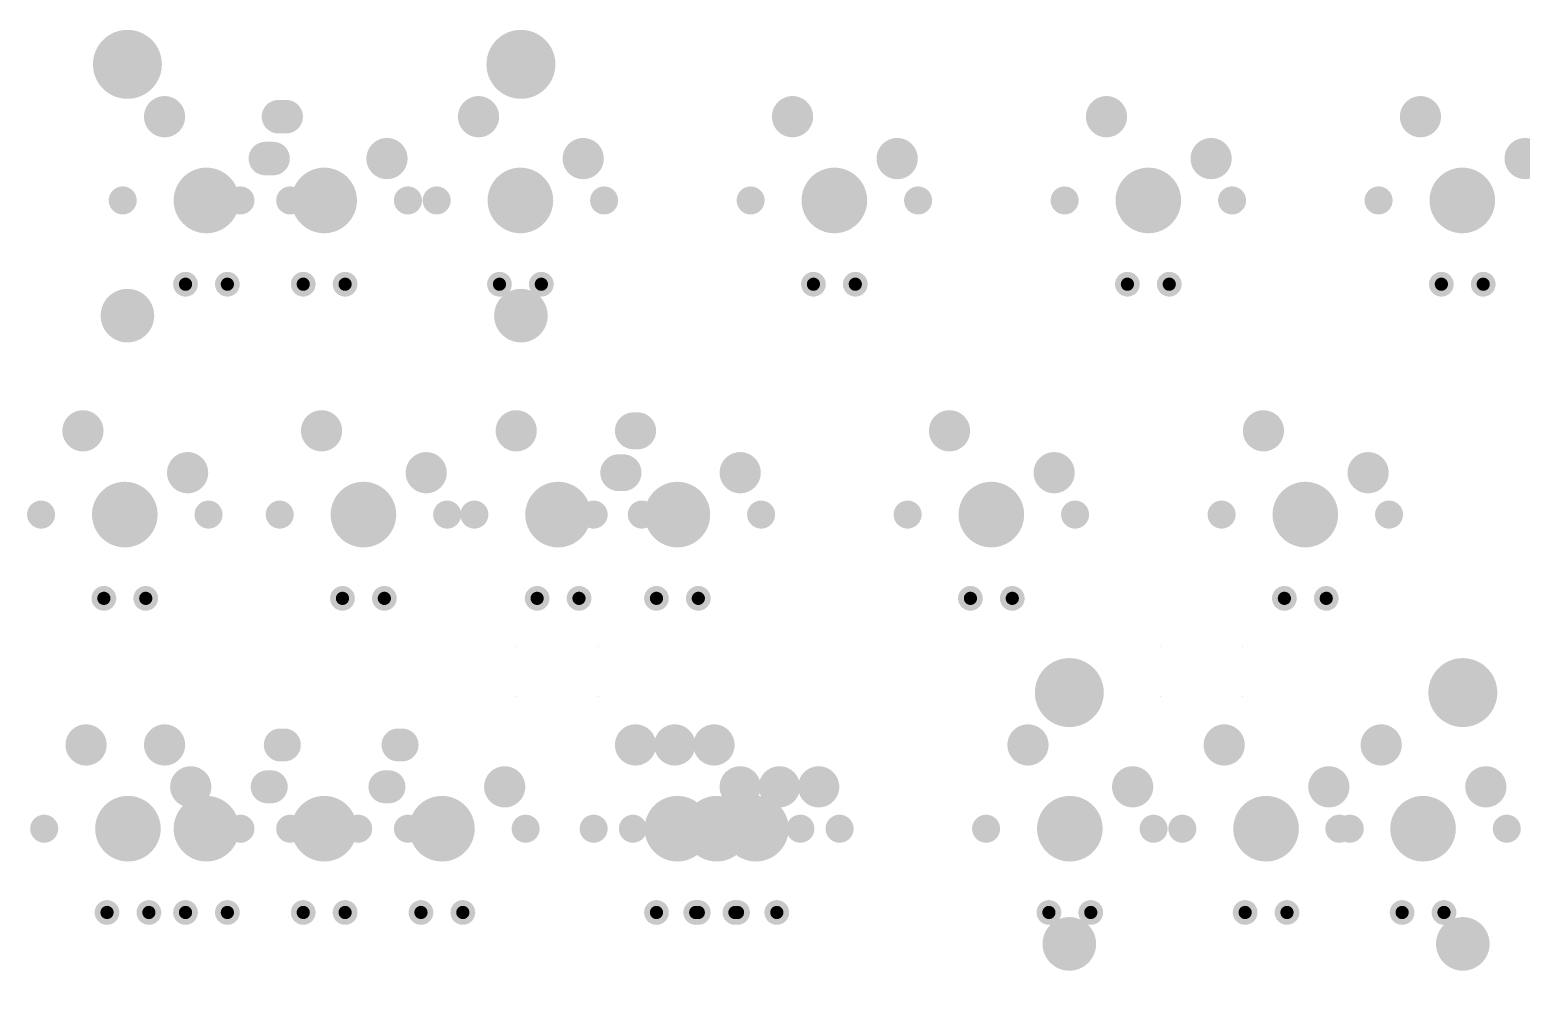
# Model space of a CAD drawing. Extents: x 623 to 925, y 1388 to 1504.
# Drawn here: x 682.2 to 772.6, y 1388.1 to 1446.1 of the extents above; entities that cross this region are included whole.
import ezdxf

# ---------------------------------------------------------------- set-up
doc = ezdxf.new("R2010")
doc.units = 0
doc.layers.get('0').update_dxf_attribs({"linetype": 'CONTINUOUS'})
for name, color, linetype in [('BOTTOMSOLDER', 6, 'CONTINUOUS'), ('KEEPOUTLAYER', 6, 'CONTINUOUS'), ('PADHOLELAYER', 156, 'CONTINUOUS')]:
    doc.layers.add(name, color=color, linetype=linetype)

# ---------------------------------------------------------------- blocks, each defined once
blk = doc.blocks.new('MX1UP__7')
at = {"layer": 'BOTTOMSOLDER'}
for points, const_width in [([(-1.645, 5.08, 1), (-0.895, 5.08, 1)], 0.75), ([(0.895, 5.08, 1), (1.645, 5.08, 1)], 0.75), ([(-0.995, 0, 1), (0.995, 0, 1)], 1.99), ([(-5.505, 0, 1), (-4.655, 0, 1)], 0.85), ([(4.655, 0, 1), (5.505, 0, 1)], 0.85), ([(-4.435, -2.54, 1), (-3.185, -2.54, 1)], 1.25), ([(1.798, -5.08, 1), (2.814, -5.08, 1)], 1.016), ([(2.266, -5.08, 1), (3.282, -5.08, 1)], 1.016)]:
    blk.add_lwpolyline(points, format="xyb", close=True, dxfattribs=dict(at, const_width=const_width))
at = {"layer": 'BOTTOMSOLDER', "const_width": 2.032}
blk.add_lwpolyline([(2.774, -5.08), (2.306, -5.08)], dxfattribs=at)
at = {"layer": 'PADHOLELAYER'}
for points, const_width in [([(-1.47, 5.08, 1), (-1.07, 5.08, 1)], 0.4), ([(1.07, 5.08, 1), (1.47, 5.08, 1)], 0.4), ([(-0.995, 0, 1), (0.995, 0, 1)], 1.99), ([(-5.505, 0, 1), (-4.655, 0, 1)], 0.85), ([(4.655, 0, 1), (5.505, 0, 1)], 0.85), ([(-4.185, -2.54, 1), (-3.435, -2.54, 1)], 0.751), ([(2.165, -5.08, 1), (2.915, -5.08, 1)], 0.751)]:
    blk.add_lwpolyline(points, format="xyb", close=True, dxfattribs=dict(at, const_width=const_width))
blk = doc.blocks.new('MX1UP__9')
at = {"layer": 'BOTTOMSOLDER'}
for points, const_width in [([(-1.645, 5.08, 1), (-0.895, 5.08, 1)], 0.75), ([(0.895, 5.08, 1), (1.645, 5.08, 1)], 0.75), ([(-0.995, 0, 1), (0.995, 0, 1)], 1.99), ([(-5.505, 0, 1), (-4.655, 0, 1)], 0.85), ([(4.655, 0, 1), (5.505, 0, 1)], 0.85), ([(-4.435, -2.54, 1), (-3.185, -2.54, 1)], 1.25), ([(1.915, -5.08, 1), (2.911, -5.08, 1)], 0.996), ([(2.169, -5.08, 1), (3.165, -5.08, 1)], 0.996)]:
    blk.add_lwpolyline(points, format="xyb", close=True, dxfattribs=dict(at, const_width=const_width))
at = {"layer": 'BOTTOMSOLDER', "const_width": 1.991}
blk.add_lwpolyline([(2.667, -5.08), (2.413, -5.08)], dxfattribs=at)
at = {"layer": 'PADHOLELAYER'}
for points, const_width in [([(-1.47, 5.08, 1), (-1.07, 5.08, 1)], 0.4), ([(1.07, 5.08, 1), (1.47, 5.08, 1)], 0.4), ([(-0.995, 0, 1), (0.995, 0, 1)], 1.99), ([(-5.505, 0, 1), (-4.655, 0, 1)], 0.85), ([(4.655, 0, 1), (5.505, 0, 1)], 0.85), ([(-4.185, -2.54, 1), (-3.435, -2.54, 1)], 0.751), ([(2.165, -5.08, 1), (2.915, -5.08, 1)], 0.751)]:
    blk.add_lwpolyline(points, format="xyb", close=True, dxfattribs=dict(at, const_width=const_width))
blk = doc.blocks.new('MX1UP__10')
at = {"layer": 'BOTTOMSOLDER'}
for points, const_width in [([(-1.645, 5.08, 1), (-0.895, 5.08, 1)], 0.75), ([(0.895, 5.08, 1), (1.645, 5.08, 1)], 0.75), ([(-0.995, 0, 1), (0.995, 0, 1)], 1.99), ([(-5.505, 0, 1), (-4.655, 0, 1)], 0.85), ([(4.655, 0, 1), (5.505, 0, 1)], 0.85), ([(-4.435, -2.54, 1), (-3.185, -2.54, 1)], 1.25), ([(1.915, -5.08, 1), (3.165, -5.08, 1)], 1.25)]:
    blk.add_lwpolyline(points, format="xyb", close=True, dxfattribs=dict(at, const_width=const_width))
at = {"layer": 'PADHOLELAYER'}
for points, const_width in [([(-1.47, 5.08, 1), (-1.07, 5.08, 1)], 0.4), ([(1.07, 5.08, 1), (1.47, 5.08, 1)], 0.4), ([(-0.995, 0, 1), (0.995, 0, 1)], 1.99), ([(-5.505, 0, 1), (-4.655, 0, 1)], 0.85), ([(4.655, 0, 1), (5.505, 0, 1)], 0.85), ([(-4.185, -2.54, 1), (-3.435, -2.54, 1)], 0.751), ([(2.165, -5.08, 1), (2.915, -5.08, 1)], 0.751)]:
    blk.add_lwpolyline(points, format="xyb", close=True, dxfattribs=dict(at, const_width=const_width))
blk = doc.blocks.new('MX1UP___11')
at = {"layer": 'BOTTOMSOLDER'}
for points, const_width in [([(-1.645, 5.08, 1), (-0.895, 5.08, 1)], 0.75), ([(0.895, 5.08, 1), (1.645, 5.08, 1)], 0.75), ([(-0.995, 0, 1), (0.995, 0, 1)], 1.99), ([(-5.505, 0, 1), (-4.655, 0, 1)], 0.85), ([(4.655, 0, 1), (5.505, 0, 1)], 0.85), ([(-4.435, -2.54, 1), (-3.185, -2.54, 1)], 1.25), ([(1.915, -5.08, 1), (3.165, -5.08, 1)], 1.25)]:
    blk.add_lwpolyline(points, format="xyb", close=True, dxfattribs=dict(at, const_width=const_width))
at = {"layer": 'PADHOLELAYER'}
for points, const_width in [([(-1.47, 5.08, 1), (-1.07, 5.08, 1)], 0.4), ([(1.07, 5.08, 1), (1.47, 5.08, 1)], 0.4), ([(-0.995, 0, 1), (0.995, 0, 1)], 1.99), ([(-5.505, 0, 1), (-4.655, 0, 1)], 0.85), ([(4.655, 0, 1), (5.505, 0, 1)], 0.85), ([(-4.185, -2.54, 1), (-3.435, -2.54, 1)], 0.751), ([(2.165, -5.08, 1), (2.915, -5.08, 1)], 0.751)]:
    blk.add_lwpolyline(points, format="xyb", close=True, dxfattribs=dict(at, const_width=const_width))
blk = doc.blocks.new('MX1UP__12')
at = {"layer": 'BOTTOMSOLDER'}
for points, const_width in [([(-1.645, 5.08, 1), (-0.895, 5.08, 1)], 0.75), ([(0.895, 5.08, 1), (1.645, 5.08, 1)], 0.75), ([(-0.995, 0, 1), (0.995, 0, 1)], 1.99), ([(-5.505, 0, 1), (-4.655, 0, 1)], 0.85), ([(4.655, 0, 1), (5.505, 0, 1)], 0.85), ([(-4.435, -2.54, 1), (-3.439, -2.54, 1)], 0.996), ([(-4.181, -2.54, 1), (-3.185, -2.54, 1)], 0.996), ([(1.915, -5.08, 1), (2.911, -5.08, 1)], 0.996), ([(2.169, -5.08, 1), (3.165, -5.08, 1)], 0.996)]:
    blk.add_lwpolyline(points, format="xyb", close=True, dxfattribs=dict(at, const_width=const_width))
at = {"layer": 'BOTTOMSOLDER', "const_width": 1.991}
for points in [[(-3.683, -2.54), (-3.937, -2.54)], [(2.667, -5.08), (2.413, -5.08)]]:
    blk.add_lwpolyline(points, dxfattribs=at)
at = {"layer": 'PADHOLELAYER'}
for points, const_width in [([(-1.47, 5.08, 1), (-1.07, 5.08, 1)], 0.4), ([(1.07, 5.08, 1), (1.47, 5.08, 1)], 0.4), ([(-0.995, 0, 1), (0.995, 0, 1)], 1.99), ([(-5.505, 0, 1), (-4.655, 0, 1)], 0.85), ([(4.655, 0, 1), (5.505, 0, 1)], 0.85), ([(-4.185, -2.54, 1), (-3.435, -2.54, 1)], 0.751), ([(2.165, -5.08, 1), (2.915, -5.08, 1)], 0.751)]:
    blk.add_lwpolyline(points, format="xyb", close=True, dxfattribs=dict(at, const_width=const_width))
blk = doc.blocks.new('MX1UP__13')
at = {"layer": 'BOTTOMSOLDER'}
for points, const_width in [([(-1.645, 5.08, 1), (-0.895, 5.08, 1)], 0.75), ([(0.895, 5.08, 1), (1.645, 5.08, 1)], 0.75), ([(-0.995, 0, 1), (0.995, 0, 1)], 1.99), ([(-5.505, 0, 1), (-4.655, 0, 1)], 0.85), ([(4.655, 0, 1), (5.505, 0, 1)], 0.85), ([(-4.435, -2.54, 1), (-3.439, -2.54, 1)], 0.996), ([(-4.181, -2.54, 1), (-3.185, -2.54, 1)], 0.996), ([(1.915, -5.08, 1), (3.165, -5.08, 1)], 1.25)]:
    blk.add_lwpolyline(points, format="xyb", close=True, dxfattribs=dict(at, const_width=const_width))
at = {"layer": 'BOTTOMSOLDER', "const_width": 1.991}
blk.add_lwpolyline([(-3.683, -2.54), (-3.937, -2.54)], dxfattribs=at)
at = {"layer": 'PADHOLELAYER'}
for points, const_width in [([(-1.47, 5.08, 1), (-1.07, 5.08, 1)], 0.4), ([(1.07, 5.08, 1), (1.47, 5.08, 1)], 0.4), ([(-0.995, 0, 1), (0.995, 0, 1)], 1.99), ([(-5.505, 0, 1), (-4.655, 0, 1)], 0.85), ([(4.655, 0, 1), (5.505, 0, 1)], 0.85), ([(-4.185, -2.54, 1), (-3.435, -2.54, 1)], 0.751), ([(2.165, -5.08, 1), (2.915, -5.08, 1)], 0.751)]:
    blk.add_lwpolyline(points, format="xyb", close=True, dxfattribs=dict(at, const_width=const_width))
blk = doc.blocks.new('MX1UP__27')
at = {"layer": 'BOTTOMSOLDER'}
for points, const_width in [([(-1.645, 5.08, 1), (-0.895, 5.08, 1)], 0.75), ([(0.895, 5.08, 1), (1.645, 5.08, 1)], 0.75), ([(-0.995, 0, 1), (0.995, 0, 1)], 1.99), ([(-5.505, 0, 1), (-4.655, 0, 1)], 0.85), ([(4.655, 0, 1), (5.505, 0, 1)], 0.85), ([(-4.435, -2.54, 1), (-3.185, -2.54, 1)], 1.25), ([(1.915, -5.08, 1), (3.165, -5.08, 1)], 1.25)]:
    blk.add_lwpolyline(points, format="xyb", close=True, dxfattribs=dict(at, const_width=const_width))
at = {"layer": 'PADHOLELAYER'}
for points, const_width in [([(-1.47, 5.08, 1), (-1.07, 5.08, 1)], 0.4), ([(1.07, 5.08, 1), (1.47, 5.08, 1)], 0.4), ([(-0.995, 0, 1), (0.995, 0, 1)], 1.99), ([(-5.505, 0, 1), (-4.655, 0, 1)], 0.85), ([(4.655, 0, 1), (5.505, 0, 1)], 0.85), ([(-4.185, -2.54, 1), (-3.435, -2.54, 1)], 0.751), ([(2.165, -5.08, 1), (2.915, -5.08, 1)], 0.751)]:
    blk.add_lwpolyline(points, format="xyb", close=True, dxfattribs=dict(at, const_width=const_width))
blk = doc.blocks.new('MX1UP__36')
at = {"layer": 'BOTTOMSOLDER'}
for points, const_width in [([(-1.645, 5.08, 1), (-0.895, 5.08, 1)], 0.75), ([(0.895, 5.08, 1), (1.645, 5.08, 1)], 0.75), ([(-0.995, 0, 1), (0.995, 0, 1)], 1.99), ([(-5.505, 0, 1), (-4.655, 0, 1)], 0.85), ([(4.655, 0, 1), (5.505, 0, 1)], 0.85), ([(-4.435, -2.54, 1), (-3.185, -2.54, 1)], 1.25), ([(1.915, -5.08, 1), (3.165, -5.08, 1)], 1.25)]:
    blk.add_lwpolyline(points, format="xyb", close=True, dxfattribs=dict(at, const_width=const_width))
at = {"layer": 'PADHOLELAYER'}
for points, const_width in [([(-1.47, 5.08, 1), (-1.07, 5.08, 1)], 0.4), ([(1.07, 5.08, 1), (1.47, 5.08, 1)], 0.4), ([(-0.995, 0, 1), (0.995, 0, 1)], 1.99), ([(-5.505, 0, 1), (-4.655, 0, 1)], 0.85), ([(4.655, 0, 1), (5.505, 0, 1)], 0.85), ([(-4.185, -2.54, 1), (-3.435, -2.54, 1)], 0.751), ([(2.165, -5.08, 1), (2.915, -5.08, 1)], 0.751)]:
    blk.add_lwpolyline(points, format="xyb", close=True, dxfattribs=dict(at, const_width=const_width))
blk = doc.blocks.new('RGB_WS2812B_45')
at = {"layer": 'PADHOLELAYER'}
for points in [[(-2.5, 1.524), (-2.5, 1.524), (-2.5, 1.524), (-2.5, 1.524)], [(2.5, 1.524), (2.5, 1.524), (2.5, 1.524), (2.5, 1.524)], [(-2.5, -1.524), (-2.5, -1.524), (-2.5, -1.524), (-2.5, -1.524)], [(2.5, -1.524), (2.5, -1.524), (2.5, -1.524), (2.5, -1.524)]]:
    blk.add_lwpolyline(points, close=True, dxfattribs=at)
blk = doc.blocks.new('RGB_WS2812B_46')
at = {"layer": 'PADHOLELAYER'}
for points in [[(-2.5, 1.524), (-2.5, 1.524), (-2.5, 1.524), (-2.5, 1.524)], [(2.5, 1.524), (2.5, 1.524), (2.5, 1.524), (2.5, 1.524)], [(-2.5, -1.524), (-2.5, -1.524), (-2.5, -1.524), (-2.5, -1.524)], [(2.5, -1.524), (2.5, -1.524), (2.5, -1.524), (2.5, -1.524)]]:
    blk.add_lwpolyline(points, close=True, dxfattribs=at)
blk = doc.blocks.new('MX1UP__57')
at = {"layer": 'BOTTOMSOLDER'}
for points, const_width in [([(-1.645, 5.08, 1), (-0.895, 5.08, 1)], 0.75), ([(0.895, 5.08, 1), (1.645, 5.08, 1)], 0.75), ([(-0.995, 0, 1), (0.995, 0, 1)], 1.99), ([(-5.505, 0, 1), (-4.655, 0, 1)], 0.85), ([(4.655, 0, 1), (5.505, 0, 1)], 0.85), ([(-4.435, -2.54, 1), (-3.185, -2.54, 1)], 1.25), ([(1.915, -5.08, 1), (3.165, -5.08, 1)], 1.25)]:
    blk.add_lwpolyline(points, format="xyb", close=True, dxfattribs=dict(at, const_width=const_width))
at = {"layer": 'PADHOLELAYER'}
for points, const_width in [([(-1.47, 5.08, 1), (-1.07, 5.08, 1)], 0.4), ([(1.07, 5.08, 1), (1.47, 5.08, 1)], 0.4), ([(-0.995, 0, 1), (0.995, 0, 1)], 1.99), ([(-5.505, 0, 1), (-4.655, 0, 1)], 0.85), ([(4.655, 0, 1), (5.505, 0, 1)], 0.85), ([(-4.185, -2.54, 1), (-3.435, -2.54, 1)], 0.751), ([(2.165, -5.08, 1), (2.915, -5.08, 1)], 0.751)]:
    blk.add_lwpolyline(points, format="xyb", close=True, dxfattribs=dict(at, const_width=const_width))
blk = doc.blocks.new('MX1UP__58')
at = {"layer": 'BOTTOMSOLDER'}
for points, const_width in [([(-1.645, 5.08, 1), (-0.895, 5.08, 1)], 0.75), ([(0.895, 5.08, 1), (1.645, 5.08, 1)], 0.75), ([(-0.995, 0, 1), (0.995, 0, 1)], 1.99), ([(-5.505, 0, 1), (-4.655, 0, 1)], 0.85), ([(4.655, 0, 1), (5.505, 0, 1)], 0.85), ([(-4.435, -2.54, 1), (-3.185, -2.54, 1)], 1.25), ([(1.915, -5.08, 1), (3.165, -5.08, 1)], 1.25)]:
    blk.add_lwpolyline(points, format="xyb", close=True, dxfattribs=dict(at, const_width=const_width))
at = {"layer": 'PADHOLELAYER'}
for points, const_width in [([(-1.47, 5.08, 1), (-1.07, 5.08, 1)], 0.4), ([(1.07, 5.08, 1), (1.47, 5.08, 1)], 0.4), ([(-0.995, 0, 1), (0.995, 0, 1)], 1.99), ([(-5.505, 0, 1), (-4.655, 0, 1)], 0.85), ([(4.655, 0, 1), (5.505, 0, 1)], 0.85), ([(-4.185, -2.54, 1), (-3.435, -2.54, 1)], 0.751), ([(2.165, -5.08, 1), (2.915, -5.08, 1)], 0.751)]:
    blk.add_lwpolyline(points, format="xyb", close=True, dxfattribs=dict(at, const_width=const_width))
blk = doc.blocks.new('MX1UP__159')
at = {"layer": 'BOTTOMSOLDER'}
for points, const_width in [([(-1.645, 5.08, 1), (-0.895, 5.08, 1)], 0.75), ([(0.895, 5.08, 1), (1.645, 5.08, 1)], 0.75), ([(-0.995, 0, 1), (0.995, 0, 1)], 1.99), ([(-5.505, 0, 1), (-4.655, 0, 1)], 0.85), ([(4.655, 0, 1), (5.505, 0, 1)], 0.85), ([(-4.435, -2.54, 1), (-3.185, -2.54, 1)], 1.25), ([(1.915, -5.08, 1), (3.165, -5.08, 1)], 1.25)]:
    blk.add_lwpolyline(points, format="xyb", close=True, dxfattribs=dict(at, const_width=const_width))
at = {"layer": 'PADHOLELAYER'}
for points, const_width in [([(-1.47, 5.08, 1), (-1.07, 5.08, 1)], 0.4), ([(1.07, 5.08, 1), (1.47, 5.08, 1)], 0.4), ([(-0.995, 0, 1), (0.995, 0, 1)], 1.99), ([(-5.505, 0, 1), (-4.655, 0, 1)], 0.85), ([(4.655, 0, 1), (5.505, 0, 1)], 0.85), ([(-4.185, -2.54, 1), (-3.435, -2.54, 1)], 0.751), ([(2.165, -5.08, 1), (2.915, -5.08, 1)], 0.751)]:
    blk.add_lwpolyline(points, format="xyb", close=True, dxfattribs=dict(at, const_width=const_width))
blk = doc.blocks.new('MX1UP__161')
at = {"layer": 'BOTTOMSOLDER'}
for points, const_width in [([(-1.645, 5.08, 1), (-0.895, 5.08, 1)], 0.75), ([(0.895, 5.08, 1), (1.645, 5.08, 1)], 0.75), ([(-0.995, 0, 1), (0.995, 0, 1)], 1.99), ([(-5.505, 0, 1), (-4.655, 0, 1)], 0.85), ([(4.655, 0, 1), (5.505, 0, 1)], 0.85), ([(-4.435, -2.54, 1), (-3.185, -2.54, 1)], 1.25), ([(1.915, -5.08, 1), (3.165, -5.08, 1)], 1.25)]:
    blk.add_lwpolyline(points, format="xyb", close=True, dxfattribs=dict(at, const_width=const_width))
at = {"layer": 'PADHOLELAYER'}
for points, const_width in [([(-1.47, 5.08, 1), (-1.07, 5.08, 1)], 0.4), ([(1.07, 5.08, 1), (1.47, 5.08, 1)], 0.4), ([(-0.995, 0, 1), (0.995, 0, 1)], 1.99), ([(-5.505, 0, 1), (-4.655, 0, 1)], 0.85), ([(4.655, 0, 1), (5.505, 0, 1)], 0.85), ([(-4.185, -2.54, 1), (-3.435, -2.54, 1)], 0.751), ([(2.165, -5.08, 1), (2.915, -5.08, 1)], 0.751)]:
    blk.add_lwpolyline(points, format="xyb", close=True, dxfattribs=dict(at, const_width=const_width))
blk = doc.blocks.new('MX1UP__167')
at = {"layer": 'BOTTOMSOLDER'}
for points, const_width in [([(-1.645, 5.08, 1), (-0.895, 5.08, 1)], 0.75), ([(0.895, 5.08, 1), (1.645, 5.08, 1)], 0.75), ([(-0.995, 0, 1), (0.995, 0, 1)], 1.99), ([(-5.505, 0, 1), (-4.655, 0, 1)], 0.85), ([(4.655, 0, 1), (5.505, 0, 1)], 0.85), ([(-4.435, -2.54, 1), (-3.185, -2.54, 1)], 1.25), ([(1.915, -5.08, 1), (3.165, -5.08, 1)], 1.25)]:
    blk.add_lwpolyline(points, format="xyb", close=True, dxfattribs=dict(at, const_width=const_width))
at = {"layer": 'PADHOLELAYER'}
for points, const_width in [([(-1.47, 5.08, 1), (-1.07, 5.08, 1)], 0.4), ([(1.07, 5.08, 1), (1.47, 5.08, 1)], 0.4), ([(-0.995, 0, 1), (0.995, 0, 1)], 1.99), ([(-5.505, 0, 1), (-4.655, 0, 1)], 0.85), ([(4.655, 0, 1), (5.505, 0, 1)], 0.85), ([(-4.185, -2.54, 1), (-3.435, -2.54, 1)], 0.751), ([(2.165, -5.08, 1), (2.915, -5.08, 1)], 0.751)]:
    blk.add_lwpolyline(points, format="xyb", close=True, dxfattribs=dict(at, const_width=const_width))
blk = doc.blocks.new('MX1UP__168')
at = {"layer": 'BOTTOMSOLDER'}
for points, const_width in [([(-1.645, 5.08, 1), (-0.895, 5.08, 1)], 0.75), ([(0.895, 5.08, 1), (1.645, 5.08, 1)], 0.75), ([(-0.995, 0, 1), (0.995, 0, 1)], 1.99), ([(-5.505, 0, 1), (-4.655, 0, 1)], 0.85), ([(4.655, 0, 1), (5.505, 0, 1)], 0.85), ([(-4.435, -2.54, 1), (-3.185, -2.54, 1)], 1.25), ([(1.915, -5.08, 1), (3.165, -5.08, 1)], 1.25)]:
    blk.add_lwpolyline(points, format="xyb", close=True, dxfattribs=dict(at, const_width=const_width))
at = {"layer": 'PADHOLELAYER'}
for points, const_width in [([(-1.47, 5.08, 1), (-1.07, 5.08, 1)], 0.4), ([(1.07, 5.08, 1), (1.47, 5.08, 1)], 0.4), ([(-0.995, 0, 1), (0.995, 0, 1)], 1.99), ([(-5.505, 0, 1), (-4.655, 0, 1)], 0.85), ([(4.655, 0, 1), (5.505, 0, 1)], 0.85), ([(-4.185, -2.54, 1), (-3.435, -2.54, 1)], 0.751), ([(2.165, -5.08, 1), (2.915, -5.08, 1)], 0.751)]:
    blk.add_lwpolyline(points, format="xyb", close=True, dxfattribs=dict(at, const_width=const_width))
blk = doc.blocks.new('MX1UP__300')
at = {"layer": 'BOTTOMSOLDER'}
for points, const_width in [([(-1.645, 5.08, 1), (-0.895, 5.08, 1)], 0.75), ([(0.895, 5.08, 1), (1.645, 5.08, 1)], 0.75), ([(-0.995, 0, 1), (0.995, 0, 1)], 1.99), ([(-5.505, 0, 1), (-4.655, 0, 1)], 0.85), ([(4.655, 0, 1), (5.505, 0, 1)], 0.85), ([(-4.435, -2.54, 1), (-3.185, -2.54, 1)], 1.25), ([(1.915, -5.08, 1), (3.165, -5.08, 1)], 1.25)]:
    blk.add_lwpolyline(points, format="xyb", close=True, dxfattribs=dict(at, const_width=const_width))
at = {"layer": 'PADHOLELAYER'}
for points, const_width in [([(-1.47, 5.08, 1), (-1.07, 5.08, 1)], 0.4), ([(1.07, 5.08, 1), (1.47, 5.08, 1)], 0.4), ([(-0.995, 0, 1), (0.995, 0, 1)], 1.99), ([(-5.505, 0, 1), (-4.655, 0, 1)], 0.85), ([(4.655, 0, 1), (5.505, 0, 1)], 0.85), ([(-4.185, -2.54, 1), (-3.435, -2.54, 1)], 0.751), ([(2.165, -5.08, 1), (2.915, -5.08, 1)], 0.751)]:
    blk.add_lwpolyline(points, format="xyb", close=True, dxfattribs=dict(at, const_width=const_width))
blk = doc.blocks.new('MX1UP__311')
at = {"layer": 'BOTTOMSOLDER'}
for points, const_width in [([(-1.645, 5.08, 1), (-0.895, 5.08, 1)], 0.75), ([(0.895, 5.08, 1), (1.645, 5.08, 1)], 0.75), ([(-0.995, 0, 1), (0.995, 0, 1)], 1.99), ([(-5.505, 0, 1), (-4.655, 0, 1)], 0.85), ([(4.655, 0, 1), (5.505, 0, 1)], 0.85), ([(-4.435, -2.54, 1), (-3.185, -2.54, 1)], 1.25), ([(1.849, -5.08, 1), (2.967, -5.08, 1)], 1.118), ([(2.113, -5.08, 1), (3.231, -5.08, 1)], 1.118)]:
    blk.add_lwpolyline(points, format="xyb", close=True, dxfattribs=dict(at, const_width=const_width))
at = {"layer": 'BOTTOMSOLDER', "const_width": 2.235}
blk.add_lwpolyline([(2.672, -5.08), (2.408, -5.08)], dxfattribs=at)
at = {"layer": 'PADHOLELAYER'}
for points, const_width in [([(-1.47, 5.08, 1), (-1.07, 5.08, 1)], 0.4), ([(1.07, 5.08, 1), (1.47, 5.08, 1)], 0.4), ([(-0.995, 0, 1), (0.995, 0, 1)], 1.99), ([(-5.505, 0, 1), (-4.655, 0, 1)], 0.85), ([(4.655, 0, 1), (5.505, 0, 1)], 0.85), ([(-4.185, -2.54, 1), (-3.435, -2.54, 1)], 0.751), ([(2.165, -5.08, 1), (2.915, -5.08, 1)], 0.751)]:
    blk.add_lwpolyline(points, format="xyb", close=True, dxfattribs=dict(at, const_width=const_width))
blk = doc.blocks.new('MX1UP__313')
at = {"layer": 'BOTTOMSOLDER'}
for points, const_width in [([(-1.645, 5.08, 1), (-0.895, 5.08, 1)], 0.75), ([(0.895, 5.08, 1), (1.645, 5.08, 1)], 0.75), ([(-0.995, 0, 1), (0.995, 0, 1)], 1.99), ([(-5.505, 0, 1), (-4.655, 0, 1)], 0.85), ([(4.655, 0, 1), (5.505, 0, 1)], 0.85), ([(-4.435, -2.54, 1), (-3.185, -2.54, 1)], 1.25), ([(1.915, -5.08, 1), (3.165, -5.08, 1)], 1.25)]:
    blk.add_lwpolyline(points, format="xyb", close=True, dxfattribs=dict(at, const_width=const_width))
at = {"layer": 'PADHOLELAYER'}
for points, const_width in [([(-1.47, 5.08, 1), (-1.07, 5.08, 1)], 0.4), ([(1.07, 5.08, 1), (1.47, 5.08, 1)], 0.4), ([(-0.995, 0, 1), (0.995, 0, 1)], 1.99), ([(-5.505, 0, 1), (-4.655, 0, 1)], 0.85), ([(4.655, 0, 1), (5.505, 0, 1)], 0.85), ([(-4.185, -2.54, 1), (-3.435, -2.54, 1)], 0.751), ([(2.165, -5.08, 1), (2.915, -5.08, 1)], 0.751)]:
    blk.add_lwpolyline(points, format="xyb", close=True, dxfattribs=dict(at, const_width=const_width))
blk = doc.blocks.new('MX1UP__314')
at = {"layer": 'BOTTOMSOLDER'}
for points, const_width in [([(-1.645, 5.08, 1), (-0.895, 5.08, 1)], 0.75), ([(0.895, 5.08, 1), (1.645, 5.08, 1)], 0.75), ([(-0.995, 0, 1), (0.995, 0, 1)], 1.99), ([(-5.505, 0, 1), (-4.655, 0, 1)], 0.85), ([(4.655, 0, 1), (5.505, 0, 1)], 0.85), ([(-4.552, -2.54, 1), (-3.536, -2.54, 1)], 1.016), ([(-4.084, -2.54, 1), (-3.068, -2.54, 1)], 1.016), ([(1.915, -5.08, 1), (3.165, -5.08, 1)], 1.25)]:
    blk.add_lwpolyline(points, format="xyb", close=True, dxfattribs=dict(at, const_width=const_width))
at = {"layer": 'BOTTOMSOLDER', "const_width": 2.032}
blk.add_lwpolyline([(-3.576, -2.54), (-4.044, -2.54)], dxfattribs=at)
at = {"layer": 'PADHOLELAYER'}
for points, const_width in [([(-1.47, 5.08, 1), (-1.07, 5.08, 1)], 0.4), ([(1.07, 5.08, 1), (1.47, 5.08, 1)], 0.4), ([(-0.995, 0, 1), (0.995, 0, 1)], 1.99), ([(-5.505, 0, 1), (-4.655, 0, 1)], 0.85), ([(4.655, 0, 1), (5.505, 0, 1)], 0.85), ([(-4.185, -2.54, 1), (-3.435, -2.54, 1)], 0.751), ([(2.165, -5.08, 1), (2.915, -5.08, 1)], 0.751)]:
    blk.add_lwpolyline(points, format="xyb", close=True, dxfattribs=dict(at, const_width=const_width))
blk = doc.blocks.new('MX1UP__318')
at = {"layer": 'BOTTOMSOLDER'}
for points, const_width in [([(-1.645, 5.08, 1), (-0.895, 5.08, 1)], 0.75), ([(0.895, 5.08, 1), (1.645, 5.08, 1)], 0.75), ([(-0.995, 0, 1), (0.995, 0, 1)], 1.99), ([(-5.505, 0, 1), (-4.655, 0, 1)], 0.85), ([(4.655, 0, 1), (5.505, 0, 1)], 0.85), ([(-4.435, -2.54, 1), (-3.185, -2.54, 1)], 1.25), ([(1.915, -5.08, 1), (3.165, -5.08, 1)], 1.25)]:
    blk.add_lwpolyline(points, format="xyb", close=True, dxfattribs=dict(at, const_width=const_width))
at = {"layer": 'PADHOLELAYER'}
for points, const_width in [([(-1.47, 5.08, 1), (-1.07, 5.08, 1)], 0.4), ([(1.07, 5.08, 1), (1.47, 5.08, 1)], 0.4), ([(-0.995, 0, 1), (0.995, 0, 1)], 1.99), ([(-5.505, 0, 1), (-4.655, 0, 1)], 0.85), ([(4.655, 0, 1), (5.505, 0, 1)], 0.85), ([(-4.185, -2.54, 1), (-3.435, -2.54, 1)], 0.751), ([(2.165, -5.08, 1), (2.915, -5.08, 1)], 0.751)]:
    blk.add_lwpolyline(points, format="xyb", close=True, dxfattribs=dict(at, const_width=const_width))
blk = doc.blocks.new('MX1UP__319')
at = {"layer": 'BOTTOMSOLDER'}
for points, const_width in [([(-1.645, 5.08, 1), (-0.895, 5.08, 1)], 0.75), ([(0.895, 5.08, 1), (1.645, 5.08, 1)], 0.75), ([(-0.995, 0, 1), (0.995, 0, 1)], 1.99), ([(-5.505, 0, 1), (-4.655, 0, 1)], 0.85), ([(4.655, 0, 1), (5.505, 0, 1)], 0.85), ([(-4.435, -2.54, 1), (-3.185, -2.54, 1)], 1.25), ([(1.915, -5.08, 1), (3.165, -5.08, 1)], 1.25)]:
    blk.add_lwpolyline(points, format="xyb", close=True, dxfattribs=dict(at, const_width=const_width))
at = {"layer": 'PADHOLELAYER'}
for points, const_width in [([(-1.47, 5.08, 1), (-1.07, 5.08, 1)], 0.4), ([(1.07, 5.08, 1), (1.47, 5.08, 1)], 0.4), ([(-0.995, 0, 1), (0.995, 0, 1)], 1.99), ([(-5.505, 0, 1), (-4.655, 0, 1)], 0.85), ([(4.655, 0, 1), (5.505, 0, 1)], 0.85), ([(-4.185, -2.54, 1), (-3.435, -2.54, 1)], 0.751), ([(2.165, -5.08, 1), (2.915, -5.08, 1)], 0.751)]:
    blk.add_lwpolyline(points, format="xyb", close=True, dxfattribs=dict(at, const_width=const_width))
blk = doc.blocks.new('MX1UP__321')
at = {"layer": 'BOTTOMSOLDER'}
for points, const_width in [([(-1.645, 5.08, 1), (-0.895, 5.08, 1)], 0.75), ([(0.895, 5.08, 1), (1.645, 5.08, 1)], 0.75), ([(-0.995, 0, 1), (0.995, 0, 1)], 1.99), ([(-5.505, 0, 1), (-4.655, 0, 1)], 0.85), ([(4.655, 0, 1), (5.505, 0, 1)], 0.85), ([(-4.435, -2.54, 1), (-3.185, -2.54, 1)], 1.25), ([(1.915, -5.08, 1), (3.165, -5.08, 1)], 1.25)]:
    blk.add_lwpolyline(points, format="xyb", close=True, dxfattribs=dict(at, const_width=const_width))
at = {"layer": 'PADHOLELAYER'}
for points, const_width in [([(-1.47, 5.08, 1), (-1.07, 5.08, 1)], 0.4), ([(1.07, 5.08, 1), (1.47, 5.08, 1)], 0.4), ([(-0.995, 0, 1), (0.995, 0, 1)], 1.99), ([(-5.505, 0, 1), (-4.655, 0, 1)], 0.85), ([(4.655, 0, 1), (5.505, 0, 1)], 0.85), ([(-4.185, -2.54, 1), (-3.435, -2.54, 1)], 0.751), ([(2.165, -5.08, 1), (2.915, -5.08, 1)], 0.751)]:
    blk.add_lwpolyline(points, format="xyb", close=True, dxfattribs=dict(at, const_width=const_width))
blk = doc.blocks.new('MX1UP__322')
at = {"layer": 'BOTTOMSOLDER'}
for points, const_width in [([(-1.645, 5.08, 1), (-0.895, 5.08, 1)], 0.75), ([(0.895, 5.08, 1), (1.645, 5.08, 1)], 0.75), ([(-0.995, 0, 1), (0.995, 0, 1)], 1.99), ([(-5.505, 0, 1), (-4.655, 0, 1)], 0.85), ([(4.655, 0, 1), (5.505, 0, 1)], 0.85), ([(-4.501, -2.54, 1), (-3.383, -2.54, 1)], 1.118), ([(-4.237, -2.54, 1), (-3.119, -2.54, 1)], 1.118), ([(1.915, -5.08, 1), (3.165, -5.08, 1)], 1.25)]:
    blk.add_lwpolyline(points, format="xyb", close=True, dxfattribs=dict(at, const_width=const_width))
at = {"layer": 'BOTTOMSOLDER', "const_width": 2.235}
blk.add_lwpolyline([(-3.678, -2.54), (-3.942, -2.54)], dxfattribs=at)
at = {"layer": 'PADHOLELAYER'}
for points, const_width in [([(-1.47, 5.08, 1), (-1.07, 5.08, 1)], 0.4), ([(1.07, 5.08, 1), (1.47, 5.08, 1)], 0.4), ([(-0.995, 0, 1), (0.995, 0, 1)], 1.99), ([(-5.505, 0, 1), (-4.655, 0, 1)], 0.85), ([(4.655, 0, 1), (5.505, 0, 1)], 0.85), ([(-4.185, -2.54, 1), (-3.435, -2.54, 1)], 0.751), ([(2.165, -5.08, 1), (2.915, -5.08, 1)], 0.751)]:
    blk.add_lwpolyline(points, format="xyb", close=True, dxfattribs=dict(at, const_width=const_width))

msp = doc.modelspace()

# ---------------------------------------------------------------- linework, layer by layer
at = {"layer": 'BOTTOMSOLDER'}
for points, const_width in [([(687.028, 1443.977, 1), (689.12, 1443.977, 1)], 2.092), ([(710.904, 1443.977, 1), (712.996, 1443.977, 1)], 2.092), ([(687.261, 1428.737, 1), (688.887, 1428.737, 1)], 1.626), ([(711.137, 1428.737, 1), (712.763, 1428.737, 1)], 1.626), ([(744.178, 1405.877, 1), (746.269, 1405.877, 1)], 2.092), ([(768.054, 1405.877, 1), (770.145, 1405.877, 1)], 2.092), ([(744.411, 1390.637, 1), (746.036, 1390.637, 1)], 1.626), ([(768.287, 1390.637, 1), (769.912, 1390.637, 1)], 1.626)]:
    msp.add_lwpolyline(points, format="xyb", close=True, dxfattribs=dict(at, const_width=const_width))
at = {"layer": 'KEEPOUTLAYER', "const_width": 0.00635}
msp.add_lwpolyline([(625.93, 1388.137), (921.73, 1388.137)], dxfattribs=at)
at = {"layer": 'PADHOLELAYER'}
for points, const_width in [([(687.079, 1443.977, 1), (689.069, 1443.977, 1)], 1.99), ([(710.955, 1443.977, 1), (712.945, 1443.977, 1)], 1.99), ([(687.312, 1428.737, 1), (688.836, 1428.737, 1)], 1.524), ([(711.188, 1428.737, 1), (712.712, 1428.737, 1)], 1.524), ([(744.229, 1405.877, 1), (746.219, 1405.877, 1)], 1.99), ([(768.105, 1405.877, 1), (770.095, 1405.877, 1)], 1.99), ([(744.462, 1390.637, 1), (745.986, 1390.637, 1)], 1.524), ([(768.338, 1390.637, 1), (769.862, 1390.637, 1)], 1.524)]:
    msp.add_lwpolyline(points, format="xyb", close=True, dxfattribs=dict(at, const_width=const_width))

# ---------------------------------------------------------------- block references
at = {"rotation": 180}
for name, p in [('MX1UP__314', (692.868, 1435.722)), ('MX1UP__7', (700.012, 1435.722)), ('MX1UP__300', (711.918, 1435.722)), ('MX1UP__161', (730.968, 1435.722)), ('MX1UP__167', (750.018, 1435.722)), ('MX1UP__168', (769.068, 1435.722)), ('MX1UP__321', (687.915, 1416.672)), ('MX1UP__27', (702.393, 1416.672)), ('MX1UP__322', (714.204, 1416.672)), ('MX1UP__311', (721.443, 1416.672)), ('MX1UP__313', (740.493, 1416.672)), ('MX1UP__159', (759.543, 1416.672)), ('RGB_WS2812B_46', (714.14, 1407.147)), ('RGB_WS2812B_45', (753.256, 1407.147)), ('MX1UP__57', (688.105, 1397.622)), ('MX1UP__13', (692.868, 1397.622)), ('MX1UP__12', (700.012, 1397.622)), ('MX1UP__9', (707.155, 1397.622)), ('MX1UP__10', (721.443, 1397.622)), ('MX1UP___11', (723.824, 1397.622)), ('MX1UP__58', (726.205, 1397.622)), ('MX1UP__319', (745.255, 1397.622)), ('MX1UP__36', (757.161, 1397.622)), ('MX1UP__318', (766.687, 1397.622))]:
    msp.add_blockref(name, p, dxfattribs=at)

doc.saveas('drawing.dxf')
